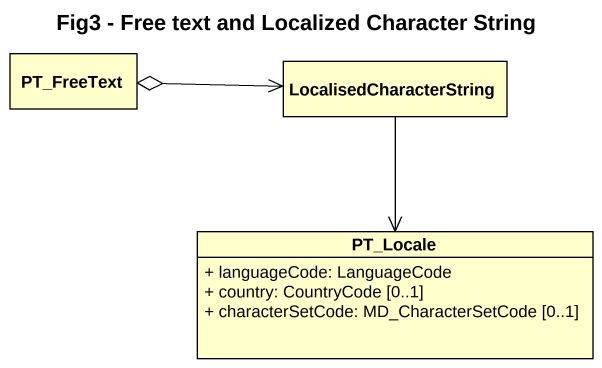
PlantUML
@startuml
title Fig3 - Free text and Localized Character String
hide circle
hide empty members
skinparam classAttributeIconSize 0
class PT_FreeText
class LocalisedCharacterString
class PT_Locale {
  + languageCode: LanguageCode
  + country: CountryCode [0..1]
  + characterSetCode: MD_CharacterSetCode [0..1]
}
PT_FreeText o-right-> LocalisedCharacterString
LocalisedCharacterString --> PT_Locale
@enduml
